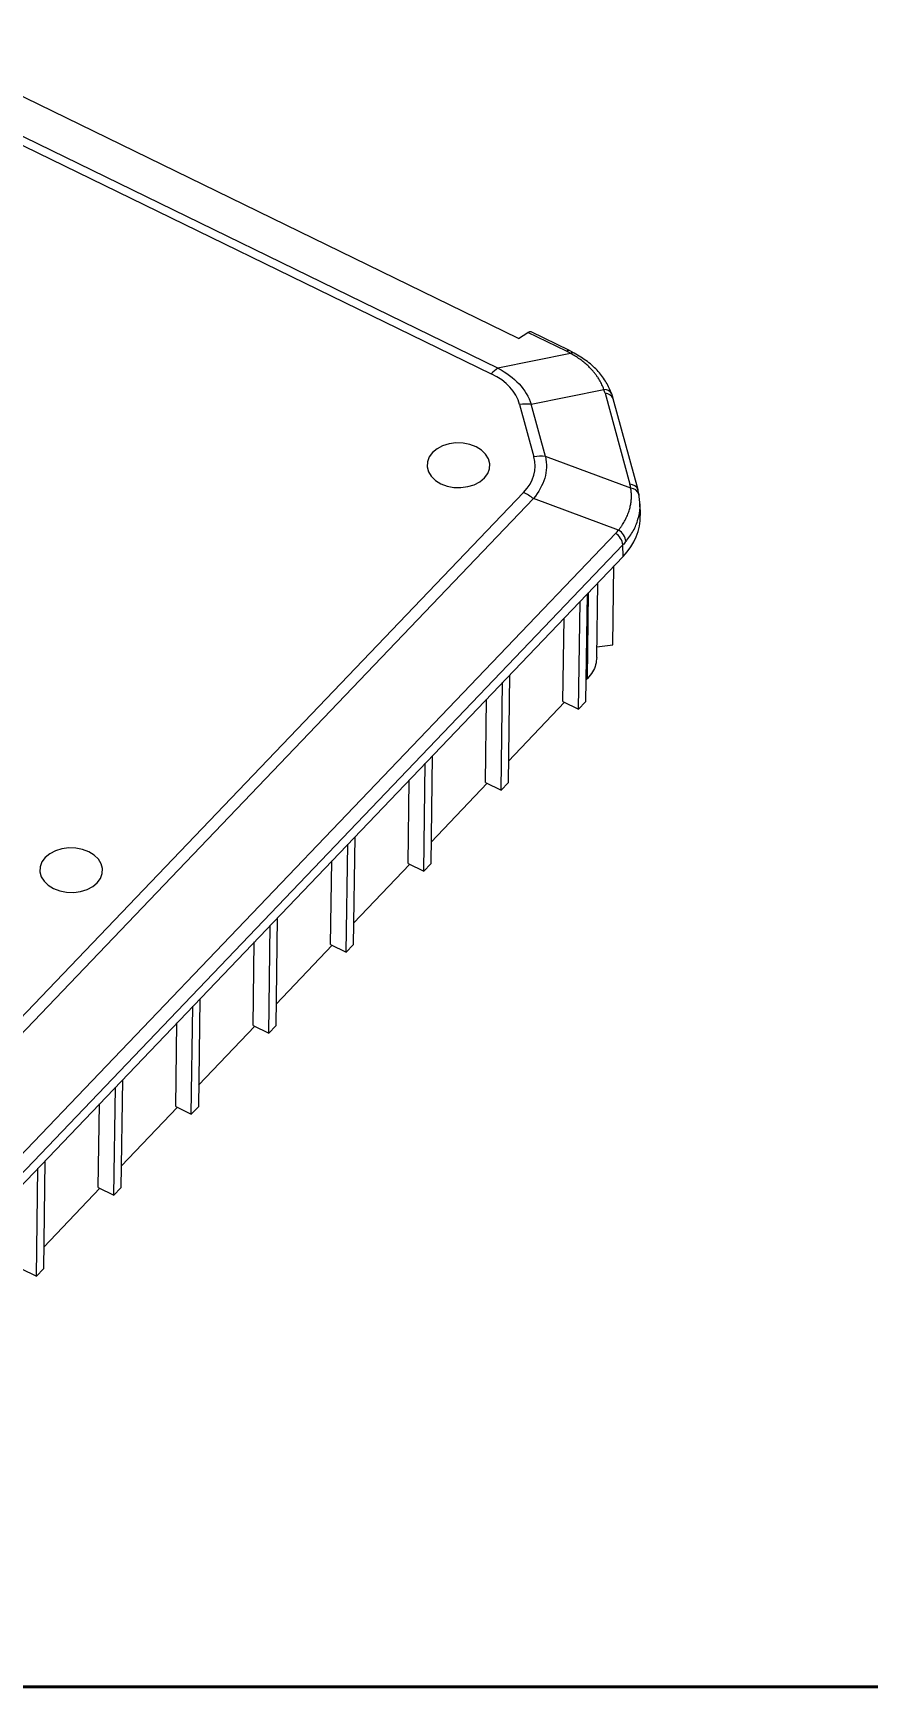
# Model space of a CAD drawing. Header units: inches. Extents: x 1127 to 4647, y 569 to 968.
# Drawn here: x 3674.3 to 3707.5, y 656.8 to 722.5 of the extents above; entities that cross this region are included whole.
import ezdxf

# ---------------------------------------------------------------- set-up
doc = ezdxf.new("R2010")
doc.units = ezdxf.units.IN
doc.layers.add('粗实线', color=7, linetype='Continuous', lineweight=30)
doc.styles.get("Standard").update_dxf_attribs({"font": 'txt', "bigfont": 'gbcbig.shx'})
doc.dimstyles.new('2.5', dxfattribs={"dimtxt": 2.5, "dimasz": 2, "dimexe": 0.18, "dimexo": 0.0625, "dimgap": 0.09, "dimtad": 0, "dimzin": 0, "dimdsep": 46, "dimtxsty": 'Standard', "dimcen": 2, "dimadec": 0, "dimazin": 0, "dimtfac": 1, "dimtofl": 0, "dimtmove": 0, "dimatfit": 3, "dimfxl": 1, "dimtolj": 1, "dimtzin": 0, "dimarcsym": 0})

# ---------------------------------------------------------------- blocks, each defined once
blk = doc.blocks.new('*D204')
at = {"color": 0, "lineweight": -2}
for p, q in [((3681.326, 782.479), (3711.13, 782.479)), ((3710.95, 780.479), (3710.95, 780.256)), ((3710.95, 770.687), (3710.95, 770.91)), ((3675.393, 768.687), (3711.13, 768.687)), ((4519.344, 752.718), (4519.344, 719.377)), ((4588.66, 752.718), (4588.66, 719.377)), ((4521.344, 719.557), (4548.912, 719.557)), ((4586.66, 719.557), (4559.092, 719.557))]:
    blk.add_line(p, q, dxfattribs=at)
at = {"color": 0}
for points in [[(3710.617, 780.479), (3711.284, 780.479), (3710.95, 782.479)], [(3710.617, 770.687), (3711.284, 770.687), (3710.95, 768.687)], [(4521.344, 719.89), (4521.344, 719.224), (4519.344, 719.557)], [(4586.66, 719.89), (4586.66, 719.224), (4588.66, 719.557)]]:
    blk.add_solid(points, dxfattribs=at)
at = {"layer": 'Defpoints', "color": 0}
for p in [(3681.263, 782.479), (3710.95, 782.479), (3675.33, 768.687), (4519.344, 752.78), (4588.66, 752.78), (4588.66, 719.557)]:
    blk.add_point(p, dxfattribs=at)
at = {"color": 0, "insert": (3710.95, 775.583), "char_height": 2.5, "attachment_point": 5, "rotation": 90}
blk.add_mtext('\\A1;13.79', dxfattribs=at)
at = {"color": 0, "insert": (4554.002, 719.557), "char_height": 2.5, "attachment_point": 5}
blk.add_mtext('\\A1;69.32', dxfattribs=at)
blk = doc.blocks.new('*D210')
at = {"color": 0, "lineweight": -2}
for p, q in [((3638.446, 838.66), (3637.462, 835.873)), ((3636.263, 830.479), (3636.263, 834.479)), ((3634.263, 832.479), (3638.263, 832.479)), ((4336.588, 744.866), (4336.588, 719.969)), ((4405.904, 744.866), (4405.904, 719.969)), ((4338.588, 720.149), (4366.156, 720.149)), ((4403.904, 720.149), (4376.336, 720.149))]:
    blk.add_line(p, q, dxfattribs=at)
at = {"color": 0}
for points in [[(3637.148, 835.984), (3637.776, 835.762), (3636.796, 833.987)], [(4338.588, 720.482), (4338.588, 719.815), (4336.588, 720.149)], [(4403.904, 720.482), (4403.904, 719.815), (4405.904, 720.149)]]:
    blk.add_solid(points, dxfattribs=at)
at = {"layer": 'Defpoints', "color": 0}
for p in [(3636.796, 833.987), (3635.73, 830.97), (4336.588, 744.929), (4405.904, 744.929), (4405.904, 720.149)]:
    blk.add_point(p, dxfattribs=at)
at = {"color": 0, "insert": (3640.072, 843.263), "char_height": 2.5, "attachment_point": 5, "rotation": 70.5473}
blk.add_mtext('\\A1;∅3.20', dxfattribs=at)
at = {"color": 0, "insert": (4371.246, 720.149), "char_height": 2.5, "attachment_point": 5}
blk.add_mtext('\\A1;69.32', dxfattribs=at)

msp = doc.modelspace()

# ---------------------------------------------------------------- linework, layer by layer
at = {"color": 7, "linetype": 'Continuous', "lineweight": 15}
for p, q in [((3693.622, 710.353), (3672.908, 720.446)), ((3692.798, 709.174), (3670.908, 719.839)), ((3670.645, 719.616), (3692.535, 708.951)), ((3693.622, 710.353), (3693.994, 710.589)), ((3695.52, 709.846), (3693.994, 710.589)), ((3695.646, 709.87), (3694.121, 710.613)), ((3695.83, 709.776), (3695.646, 709.87)), ((3695.687, 709.761), (3692.798, 709.174)), ((3694.124, 707.739), (3697.015, 708.326)), ((3697.063, 708.175), (3698.046, 704.557)), ((3697.381, 707.969), (3697.324, 708.149)), ((3697.386, 707.952), (3697.381, 707.969)), ((3698.37, 704.334), (3697.386, 707.952)), ((3693.663, 707.731), (3694.227, 705.656)), ((3694.688, 705.663), (3694.124, 707.739)), ((3698.08, 704.407), (3694.688, 705.663)), ((3693.817, 704.235), (3662.791, 671.803)), ((3663.181, 671.559), (3694.207, 703.991)), ((3697.596, 702.736), (3694.207, 703.991)), ((3698.406, 704.173), (3698.364, 704.352)), ((3698.45, 703.724), (3698.406, 704.173)), ((3698.442, 703.728), (3698.438, 703.782)), ((3698.46, 703.323), (3698.45, 703.783)), ((3665.193, 668.855), (3697.486, 702.612)), ((3665.473, 668.389), (3697.765, 702.146)), ((3697.775, 701.694), (3697.765, 702.146)), ((3665.47, 667.924), (3697.775, 701.694)), ((3697.366, 698.178), (3697.409, 701.312)), ((3696.344, 700.199), (3696.285, 695.916)), ((3696.726, 697.678), (3696.767, 700.641)), ((3696.005, 695.623), (3696.064, 699.906)), ((3695.384, 695.926), (3695.43, 699.243)), ((3696.732, 698.095), (3697.366, 698.178)), ((3693.265, 696.98), (3693.206, 692.697)), ((3696.358, 696.84), (3696.297, 696.777)), ((3692.926, 692.405), (3692.985, 696.688)), ((3692.305, 692.707), (3692.351, 696.024)), ((3695.451, 695.893), (3693.218, 693.558)), ((3695.384, 695.926), (3696.005, 695.623)), ((3696.285, 695.916), (3696.005, 695.623)), ((3689.847, 689.186), (3689.906, 693.469)), ((3690.186, 693.762), (3690.127, 689.479)), ((3689.226, 689.489), (3689.272, 692.805)), ((3692.372, 692.674), (3690.139, 690.339)), ((3692.305, 692.707), (3692.926, 692.405)), ((3692.926, 692.405), (3693.206, 692.697)), ((3686.768, 685.967), (3686.827, 690.25)), ((3687.107, 690.543), (3687.048, 686.26)), ((3686.147, 686.27), (3686.193, 689.587)), ((3689.226, 689.489), (3689.847, 689.186)), ((3689.293, 689.456), (3687.06, 687.121)), ((3689.847, 689.186), (3690.127, 689.479)), ((3683.689, 682.749), (3683.748, 687.032)), ((3684.028, 687.324), (3683.969, 683.041)), ((3683.067, 683.051), (3683.113, 686.368)), ((3686.214, 686.237), (3683.981, 683.902)), ((3686.147, 686.27), (3686.768, 685.967)), ((3687.048, 686.26), (3686.768, 685.967)), ((3680.61, 679.53), (3680.669, 683.813)), ((3680.949, 684.106), (3680.89, 679.823)), ((3679.988, 679.833), (3680.034, 683.149)), ((3683.135, 683.018), (3680.902, 680.683)), ((3683.067, 683.051), (3683.689, 682.749)), ((3683.689, 682.749), (3683.969, 683.041)), ((3677.531, 676.311), (3677.59, 680.594)), ((3677.87, 680.887), (3677.811, 676.604)), ((3676.909, 676.614), (3676.955, 679.931)), ((3680.056, 679.8), (3677.823, 677.465)), ((3679.988, 679.833), (3680.61, 679.53)), ((3680.89, 679.823), (3680.61, 679.53)), ((3674.791, 677.668), (3674.732, 673.385)), ((3674.452, 673.093), (3674.511, 677.376)), ((3676.977, 676.581), (3674.744, 674.246)), ((3676.909, 676.614), (3677.531, 676.311)), ((3677.531, 676.311), (3677.811, 676.604)), ((3673.83, 673.395), (3674.452, 673.093)), ((3674.732, 673.385), (3674.452, 673.093))]:
    msp.add_line(p, q, dxfattribs=at)
at = {"color": 8, "linetype": 'Continuous', "lineweight": 15}
msp.add_line((3696.358, 696.84), (3696.405, 700.262), dxfattribs=at)
at = {"color": 7, "linetype": 'Continuous', "lineweight": 15, "flags": 128}
for points in [[(3692.266, 704.81), (3692.396, 704.986), (3692.468, 705.177), (3692.477, 705.376), (3692.424, 705.572), (3692.311, 705.755), (3692.143, 705.916), (3691.931, 706.046), (3691.683, 706.14), (3691.412, 706.193), (3691.132, 706.201), (3690.857, 706.165), (3690.601, 706.087), (3690.377, 705.969), (3690.195, 705.819), (3690.065, 705.644), (3689.994, 705.452), (3689.985, 705.253), (3690.038, 705.057), (3690.151, 704.875), (3690.318, 704.714), (3690.531, 704.583), (3690.779, 704.489), (3691.05, 704.437), (3691.329, 704.428), (3691.604, 704.464), (3691.86, 704.543), (3692.085, 704.66), (3692.266, 704.81)], [(3698.378, 704.276), (3698.371, 704.328), (3698.37, 704.334)], [(3698.417, 704.104), (3698.41, 704.158), (3698.406, 704.173)], [(3676.871, 688.717), (3677.001, 688.892), (3677.072, 689.084), (3677.082, 689.283), (3677.028, 689.479), (3676.915, 689.662), (3676.748, 689.822), (3676.535, 689.953), (3676.287, 690.047), (3676.017, 690.099), (3675.737, 690.108), (3675.462, 690.072), (3675.206, 689.993), (3674.982, 689.876), (3674.8, 689.726), (3674.67, 689.551), (3674.599, 689.359), (3674.589, 689.16), (3674.643, 688.964), (3674.756, 688.781), (3674.923, 688.62), (3675.136, 688.49), (3675.384, 688.396), (3675.654, 688.343), (3675.934, 688.335), (3676.209, 688.371), (3676.465, 688.449), (3676.69, 688.567), (3676.871, 688.717)]]:
    msp.add_lwpolyline(points, dxfattribs=at)
at = {"color": 7, "linetype": 'Continuous', "lineweight": 15}
for centre, radius, start, end in [((3694.078, 710.489), 0.131, 71.1213, 130.10615), ((3693.591, 707.969), 1.442, 123.33339, 137.06325), ((3693.923, 705.783), 1.966, 84.14651, 97.62488), ((3694.488, 703.707), 1.966, 84.14651, 97.62488), ((3692.813, 702.196), 2.272, 52.16751, 63.79152), ((3697.267, 702.198), 0.63, 8.17599, 58.55368), ((3697.109, 702.069), 0.661, 6.66438, 55.22409)]:
    msp.add_arc(centre, radius, start, end, dxfattribs=at)
at = {"color": 8, "linetype": 'Continuous', "lineweight": 15}
for centre, radius, start, end in [((3695.604, 709.746), 0.131, 71.2487, 130.08976), ((3695.772, 709.636), 0.151, 67.83083, 124.50271), ((3697.026, 707.987), 0.339, 28.48533, 91.80932), ((3697.054, 707.811), 0.364, 25.80473, 88.56473), ((3698.038, 704.2), 0.357, 22.08091, 88.84108), ((3698.05, 704.02), 0.388, 23.1328, 85.48202)]:
    msp.add_arc(centre, radius, start, end, dxfattribs=at)
at = {"color": 7, "linetype": 'Continuous', "lineweight": 15}
msp.add_ellipse((3694.459, 703.308), major_axis=(4.001, -0.055), ratio=0.710673, start_param=5.698804, end_param=6.307622, dxfattribs=at)
for points, knots in [([(3695.687, 709.761), (3695.66, 709.775), (3695.605, 709.804), (3695.548, 709.832), (3695.52, 709.846)], [0, 0, 0, 0, 0.4999816, 1, 1, 1, 1]), ([(3697.015, 708.326), (3697.003, 708.358), (3696.978, 708.422), (3696.935, 708.517), (3696.888, 708.609), (3696.836, 708.7), (3696.78, 708.79), (3696.72, 708.878), (3696.655, 708.964), (3696.586, 709.048), (3696.493, 709.152), (3696.373, 709.274), (3696.219, 709.409), (3696.053, 709.535), (3695.877, 709.653), (3695.75, 709.725), (3695.687, 709.761)], [0, 0, 0, 0, 0.055905, 0.111583, 0.167094, 0.222498, 0.277855, 0.333227, 0.388673, 0.444255, 0.500033, 0.600303, 0.700081, 0.799721, 0.899576, 1, 1, 1, 1]), ([(3697.324, 708.149), (3697.259, 708.303), (3697.125, 708.616), (3696.795, 709.049), (3696.371, 709.453), (3696.012, 709.667), (3695.83, 709.776)], [0, 0, 0, 0, 0.235866, 0.481116, 0.735836, 1, 1, 1, 1]), ([(3697.596, 702.736), (3697.618, 702.765), (3697.663, 702.823), (3697.724, 702.911), (3697.781, 703), (3697.834, 703.09), (3697.882, 703.181), (3697.925, 703.273), (3697.964, 703.366), (3697.998, 703.46), (3698.036, 703.579), (3698.072, 703.725), (3698.098, 703.896), (3698.108, 704.067), (3698.104, 704.237), (3698.088, 704.35), (3698.08, 704.407)], [0, 0, 0, 0, 0.055887, 0.11155, 0.167051, 0.222449, 0.277805, 0.33318, 0.388636, 0.444231, 0.500027, 0.600268, 0.700032, 0.799673, 0.899545, 1, 1, 1, 1]), ([(3697.486, 702.612), (3697.505, 702.632), (3697.543, 702.673), (3697.578, 702.715), (3697.596, 702.736)], [0, 0, 0, 0, 0.500018, 1, 1, 1, 1]), ([(3697.891, 702.288), (3697.871, 702.264), (3697.83, 702.216), (3697.787, 702.169), (3697.765, 702.146)], [0, 0, 0, 0, 0.499936, 1, 1, 1, 1]), ([(3696.725, 697.678), (3696.716, 697.581), (3696.698, 697.384), (3696.573, 697.097), (3696.429, 696.926), (3696.358, 696.84)], [0, 0, 0, 0, 0.327908, 0.663921, 1, 1, 1, 1])]:
    msp.add_open_spline(points, degree=3, knots=knots, dxfattribs=at)
for points in [[(3693.663, 707.731), (3693.523, 708.244), (3693.144, 708.654), (3692.535, 708.951)], [(3692.798, 709.174), (3693.477, 708.817), (3693.923, 708.334), (3694.124, 707.739)], [(3697.063, 708.175), (3697.049, 708.225), (3697.033, 708.276), (3697.015, 708.326)], [(3693.817, 704.235), (3694.228, 704.665), (3694.366, 705.143), (3694.227, 705.656)], [(3694.688, 705.663), (3694.808, 705.076), (3694.646, 704.514), (3694.207, 703.991)], [(3698.08, 704.407), (3698.071, 704.457), (3698.059, 704.507), (3698.046, 704.557)]]:
    msp.add_open_spline(points, degree=3, dxfattribs=at)
at = {"color": 8, "linetype": 'Continuous', "lineweight": 15}
msp.add_open_spline([(3697.891, 702.288), (3697.994, 702.428), (3698.202, 702.708), (3698.378, 703.165), (3698.46, 703.509), (3698.444, 703.696), (3698.442, 703.728)], degree=3, knots=[0, 0, 0, 0, 0.310155, 0.622369, 0.936653, 1, 1, 1, 1], dxfattribs=at)
at = {"layer": '粗实线', "color": 7, "lineweight": 40}
msp.add_line((3833.314, 656.763), (3609.831, 656.763), dxfattribs=at)

# ---------------------------------------------------------------- dimensions: what is measured, and where the dimension line sits
dim = msp.add_linear_dim(base=(4405.904, 720.149), p1=(4336.588, 744.929), p2=(4405.904, 744.929), dimstyle='2.5')
dim.commit()
dim.dimension.update_dxf_attribs({"geometry": '*D210', "text_midpoint": (4371.246, 720.149)})
dim = msp.add_diameter_dim_2p(p1=(3635.73, 830.97), p2=(3636.796, 833.987), dimstyle='2.5')
dim.commit()
dim.dimension.update_dxf_attribs({"geometry": '*D210', "text_midpoint": (3640.072, 843.263), "dimtype": 163})
dim = msp.add_linear_dim(base=(4588.66, 719.557), p1=(4519.344, 752.78), p2=(4588.66, 752.78), dimstyle='2.5')
dim.commit()
dim.dimension.update_dxf_attribs({"geometry": '*D204', "text_midpoint": (4554.002, 719.557), "dimtype": 160})
dim = msp.add_linear_dim(base=(3710.95, 782.479), p1=(3675.33, 768.687), p2=(3681.263, 782.479), angle=90, dimstyle='2.5')
dim.commit()
dim.dimension.update_dxf_attribs({"geometry": '*D204', "text_midpoint": (3710.95, 775.583)})

doc.saveas('drawing.dxf')
